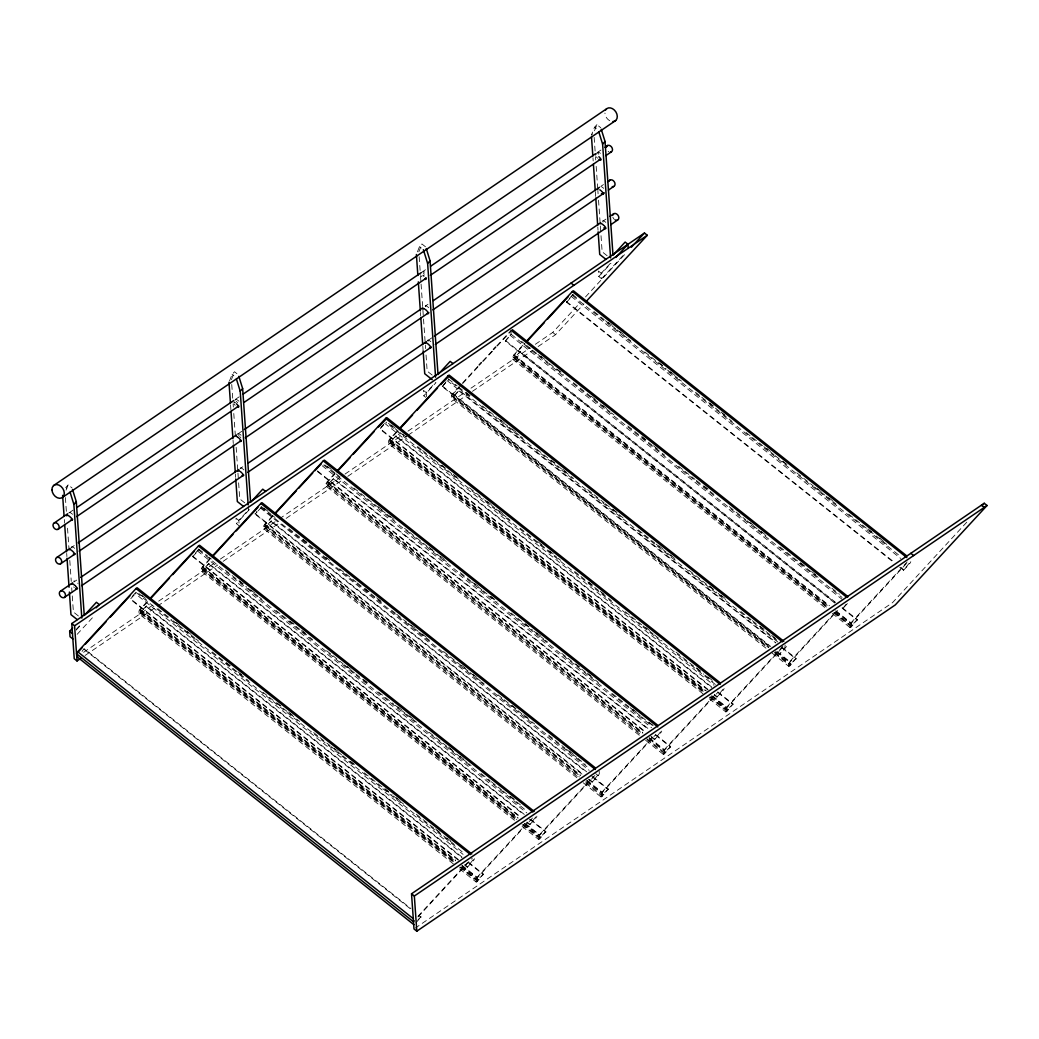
<?xml version="1.0" encoding="UTF-8"?>
<svg xmlns="http://www.w3.org/2000/svg" width="1039" height="1039" viewBox="0 0 1039 1039"><rect width="100%" height="100%" fill="white"/><g stroke="black" fill="none" stroke-linecap="round" stroke-linejoin="round"><path stroke-width="0.75" stroke-dasharray="5 3.75" d="M66.093 490.122L68.158 484.862L72.016 487.94M229.502 380.975L232.087 374.391L234.515 371.754L238.373 374.832M231.411 379.651L234.515 371.754M417.431 251.867L419.496 246.607L421.925 243.97L425.782 247.035M418.821 251.854L421.925 243.97M596.906 124.654L594.477 127.278L591.373 135.174L593.801 132.537L596.906 124.654L600.763 127.719M473.264 859.526L467.264 867.279L464.732 865.266M535.682 816.992L529.682 824.745L525.877 821.719M660.492 731.872L654.505 739.625L650.7 736.599M722.871 689.364L716.871 697.117L714.338 695.104M572.411 294.764L566.541 302.232L893.423 562.216M198.462 549.384L192.67 556.696L519.539 816.68M135.849 592.243L135.096 593.256M260.192 507.837L589.191 770.328M447.108 380.586L775.821 642.323M834.733 603.036L505.318 341.026L510.915 334.038L511.201 331.48M68.158 484.862L65.73 487.499L67.483 488.888M76.522 629.102L79.561 625.803M76.12 630.154L81.185 624.66M77.133 634.335L94.25 615.789M132.109 596.49L134.953 593.412L463.095 854.396M82.042 651.479L84.016 648.596L410.886 908.58M458.394 860.227L130.265 599.23L136.343 592.646A2.507 0.649 -51.5 0 0 136.616 592.282M453.342 863.877L139.135 613.971L138.94 611.231A2.507 0.649 -51.5 0 1 140.109 609.231L147.824 600.88M461.9 856.98L146.434 606.062L140.356 612.205L140.161 609.919L147.759 601.685M139.135 613.971A2.507 0.649 -51.5 0 0 140.395 613.335L146.434 606.062M192.67 556.696L198.748 550.112A2.507 0.649 -51.5 0 0 199.293 549.384M239.022 523.124L238.827 520.383L248.957 509.409M239.204 525.864L236.398 523.63L250.983 507.824M514.487 820.316L201.553 571.424L201.358 568.684A2.507 0.649 -51.5 0 1 202.527 566.684L210.229 558.333M524.305 814.433L208.839 563.515L202.761 569.658L202.566 567.359L211.255 557.956M581.957 774.133L255.087 514.149L256.932 511.409M201.553 571.424A2.507 0.649 -51.5 0 0 202.813 570.788L208.839 563.515M255.087 514.149L257.114 511.954M258.127 510.863L261.166 507.564A2.507 0.649 -51.5 0 0 261.919 506.474M595.503 154.954L597.932 152.317M576.892 777.743L263.958 528.851L263.763 526.111A2.507 0.649 -51.5 0 1 264.932 524.111L272.634 515.76M586.723 771.86L271.244 520.942L265.179 527.085L264.984 524.786L273.66 515.383M263.958 528.851A2.507 0.649 -51.5 0 0 265.218 528.215L271.244 520.942M639.271 735.248L326.337 486.343L326.142 483.603A2.507 0.649 -51.5 0 1 327.311 481.602L335.013 473.252M647.829 728.352L333.623 478.447L327.558 484.577L327.363 482.291L334.961 474.057M380.768 427.367L383.612 424.276M326.337 486.343A2.507 0.649 -51.5 0 0 327.597 485.707L333.623 478.447M708.014 690.065L379.871 429.081L383.923 424.678M426.522 396.703L426.237 392.586L435.354 382.716M425.678 397.327L423.808 395.833L435.964 382.664M702.935 693.74L388.742 443.835L388.547 441.094A2.507 0.649 -51.5 0 1 389.716 439.094L397.418 430.743M711.507 686.844L396.028 435.925L389.963 442.069L389.768 439.77L397.366 431.536M769.457 646.829L442.276 386.56L446.017 381.768M388.742 443.835A2.507 0.649 -51.5 0 0 390.002 443.198L396.028 435.925M442.276 386.56L447.341 381.079M765.99 648.206L451.783 398.301L451.601 395.56A2.507 0.649 -51.5 0 1 452.77 393.56L458.264 387.586M462.68 382.82L478.083 366.118M482.486 361.351L492.395 350.611M496.798 345.844L511.11 330.337M461.498 384.833L452.809 394.236L453.121 396.56L459.082 390.391L453.056 397.664A2.507 0.649 -51.5 0 1 451.783 398.301M462.589 383.651L478.862 366.014M483.213 361.312L492.98 350.727M497.317 346.013L510.448 331.792M505.318 341.026L511.396 334.441A2.507 0.649 -51.5 0 0 511.682 334.077M824.68 607.399L513.006 359.507L512.811 356.767A2.507 0.649 -51.5 0 1 513.98 354.767L523.89 344.026M835.772 602.516L520.305 351.598L514.227 357.741L514.032 355.455L524.89 343.688M513.006 359.507A2.507 0.649 -51.5 0 0 514.266 358.871L520.305 351.598M566.541 302.232L572.619 295.647A2.507 0.649 -51.5 0 0 573.281 294.738M601.217 273.27L598.412 271.036L598.789 276.517L601.594 278.751L601.217 273.27L610.335 263.399M598.789 276.517L610.945 263.348M601.594 278.751L624.062 254.412M535.319 344.312L552.735 332.441L580.048 302.856M585.502 296.933L627.011 251.97M538.124 346.545L555.54 334.675L583.944 303.895M418.016 916.229L467.55 862.552M418.016 916.956L472.29 858.149M417.977 919.957L421.029 916.645L418.496 914.632M416.016 922.814L421.029 916.645M467.264 867.279L473.342 860.695A2.507 0.649 -51.5 0 0 474.511 858.695M468.238 862.019L483.434 874.111L477.408 881.384A2.507 0.649 -51.5 0 1 476.148 882.02L475.953 879.28A2.507 0.649 -51.5 0 1 477.122 877.267L527.76 822.394M483.434 874.111L477.369 880.254L477.174 877.955L533.617 816.797M529.682 824.745L535.76 818.161A2.507 0.649 -51.5 0 0 536.929 816.16M530.643 819.472L545.852 831.564L539.825 838.837A2.507 0.649 -51.5 0 1 538.553 839.46L538.358 836.72A2.507 0.649 -51.5 0 1 539.527 834.72L593.477 776.276M545.852 831.564L539.773 837.694L539.579 835.408L596.022 774.25M588.295 779.172L592.087 782.198L597.685 775.211L597.957 772.639M592.087 782.198L598.165 775.614A2.507 0.649 -51.5 0 0 599.334 773.613L599.139 770.873M593.061 776.899L608.257 788.991L602.23 796.264A2.507 0.649 -51.5 0 1 600.971 796.887L600.776 794.147A2.507 0.649 -51.5 0 1 601.945 792.147L654.791 734.898M608.257 788.991L602.191 795.134L601.984 792.835L655.18 735.196M654.505 739.625L660.583 733.04A2.507 0.649 -51.5 0 0 661.739 731.04M655.427 734.391L670.636 746.483L664.609 753.756A2.507 0.649 -51.5 0 1 663.337 754.392L663.155 751.652A2.507 0.649 -51.5 0 1 664.324 749.639L716.066 693.584M670.636 746.483L664.557 752.626L664.363 750.327L717.559 692.701M716.871 697.117L722.949 690.532A2.507 0.649 -51.5 0 0 724.118 688.532M717.832 691.883L733.04 703.974L727.014 711.247A2.507 0.649 -51.5 0 1 725.741 711.871L725.56 709.13A2.507 0.649 -51.5 0 1 726.729 707.13L782.874 646.297M733.04 703.974L726.962 710.118L726.768 707.819L784.302 645.479M781.445 646.765L796.095 658.44L790.056 665.713A2.507 0.649 -51.5 0 1 788.796 666.35L788.601 663.609A2.507 0.649 -51.5 0 1 789.77 661.596L837.109 610.309M796.095 658.44L790.017 664.583L789.822 662.285L837.59 610.529M846.084 604.282L842.33 609.075L847.395 603.581M842.11 607.555L857.305 619.647L851.279 626.92A2.507 0.649 -51.5 0 1 850.019 627.556L849.824 624.816A2.507 0.649 -51.5 0 1 850.993 622.803L907.138 561.969M857.305 619.647L851.24 625.79L851.045 623.491L908.683 561.047M899.748 567.255L903.553 570.281L909.151 563.294L909.424 560.735M903.553 570.281L909.632 563.696A2.507 0.649 -51.5 0 0 910.8 561.696M966.764 522.201L892.501 602.672L415.34 928.048M69.042 512.863L73.068 510.123M235.178 399.534L239.204 396.794M422.756 271.595L425.432 269.763M596.918 152.785L600.945 150.045M71.574 547.384L74.25 545.553M237.71 434.055L241.736 431.315M425.289 306.115L427.964 304.284M600.802 186.384L603.477 184.565M76.704 580.087L74.029 581.918A3.714 0.974 42.7 0 1 74.925 581.126A3.714 0.974 42.7 0 1 78.042 583.502M240.165 468.589L242.84 466.758M427.743 340.649L431.756 337.896M603.256 220.917L605.932 219.099M83.614 652.323L153.317 604.802M158.681 601.139L214.969 562.761M220.333 559.099L277.971 519.799M279.309 518.89L339.623 477.758M344.987 474.096L402.625 434.796M407.976 431.146L465.615 391.846M470.979 388.183L529.955 347.974M85.081 655.466L156.123 607.036M157.46 606.114L217.774 564.995M223.138 561.333L280.777 522.033M286.141 518.383L342.428 479.992M347.792 476.33L406.769 436.12M408.106 435.211L467.082 394.989M472.446 391.339L532.76 350.208M609.737 120.719L608.218 119.654A7.429 5.507 55.7 0 1 604.932 113.056M594.477 127.278L596.23 128.68M607.14 255.75L602.139 251.776L600.906 234.061M608.309 322.337L612.114 325.35M619.712 331.402L623.517 334.428M658.986 362.637L662.791 365.663M670.389 371.715L674.194 374.728M709.663 402.95L713.468 405.976M721.066 412.015L724.871 415.042M766.678 448.29L770.483 451.316M783.146 461.394L786.952 464.42M817.355 488.603L821.161 491.629M828.758 497.668L832.564 500.694M868.033 528.903L871.838 531.929M879.436 537.981L883.241 540.994M572.541 294.479L578.879 299.518M594.074 311.609L604.217 319.674M605.477 320.687L615.62 328.74M616.88 329.753L627.024 337.818M628.283 338.818L630.816 340.831M644.751 351.922L666.298 369.053M667.558 370.053L677.701 378.118M678.961 379.131L681.493 381.144M695.429 392.223L700.507 396.262M701.767 397.262L732.17 421.457M746.106 432.536L751.184 436.562M752.444 437.575L762.587 445.64M763.847 446.64L773.99 454.705M775.25 455.718L786.653 464.784M796.796 472.849L813.264 485.94M814.524 486.953L824.667 495.006M825.927 496.019L836.07 504.084M848.733 514.162L886.748 544.384M572.619 295.647L900.761 556.644M571.242 296.414L900.644 558.411M566.502 301.557L894.631 562.541M900.969 567.58L903.501 569.593M552.735 332.441L555.54 334.675M419.496 246.607L421.25 247.996M540.761 356.091L544.553 359.104M557.229 369.183L561.021 372.209M591.438 396.391L595.23 399.418M602.841 405.47L606.633 408.483M642.115 436.705L645.907 439.731M653.518 445.77L657.31 448.796M704.195 486.083L707.988 489.096M749.807 522.357L753.6 525.383M761.197 531.423L765.003 534.449M800.485 562.657L804.277 565.684M811.888 571.736L815.68 574.749M521.461 341.337L525.253 344.364M526.526 345.364L536.656 353.429M537.929 354.442L548.06 362.494M549.332 363.507L563.268 374.585M573.398 382.651L598.737 402.807M600.01 403.807L610.14 411.873M611.413 412.886L613.945 414.899M627.881 425.977L664.622 455.199M678.558 466.29L683.623 470.316M684.896 471.329L695.026 479.395M696.299 480.395L715.3 495.512M729.235 506.603L745.703 519.695M746.976 520.708L757.106 528.76M758.379 529.773L765.977 535.825M779.912 546.904L819.187 578.139M831.862 588.217L839.46 594.269M511.396 334.441L842.071 597.451M510.019 335.207L841.967 599.217M505.279 340.35L834.681 602.347M842.161 608.244L857.357 620.335M513.98 354.767L829.46 605.672M835.785 610.711L850.993 622.803M514.032 355.455L828.239 605.36M835.837 611.4L851.045 623.491M515.214 357.117L828.148 606.023M835.746 612.062L852.214 625.166M514.188 357.637L827.161 606.646M834.72 612.581L851.24 625.79M512.811 356.767L827.018 606.672M834.629 612.724L849.824 624.816M514.266 358.871L827.213 607.776M833.538 612.815L851.279 626.92M832.278 613.439L850.019 627.556M466.303 392.547L470.096 395.573M500.512 419.756L504.305 422.782M511.915 428.821L515.708 431.847M551.189 460.069L554.982 463.095M562.593 469.134L566.385 472.161M613.27 509.448L617.062 512.461M658.882 545.722L662.674 548.748M670.285 554.787L674.077 557.813M709.559 586.022L713.351 589.048M720.962 595.1L724.754 598.113M760.236 626.335L764.029 629.361M771.639 635.4L775.432 638.427M448.264 378.806L457.134 385.859M458.407 386.872L471.07 396.95M482.473 406.015L496.408 417.107M497.681 418.107L507.811 426.172M509.084 427.172L519.214 435.237M520.487 436.25L523.02 438.263M536.955 449.342L569.892 475.55M571.164 476.55L573.697 478.563M587.632 489.655L592.698 493.681M593.97 494.694L604.101 502.759M605.373 503.759L624.374 518.877M638.31 529.955L643.375 533.994M644.648 534.994L654.778 543.059M656.051 544.072L666.181 552.125M667.454 553.138L675.051 559.19M688.987 570.268L716.858 592.438M718.131 593.451L725.729 599.49M740.937 611.581L751.067 619.647M752.34 620.647L777.679 640.803M777.756 641.972L448.354 379.975A2.507 0.649 -51.5 0 0 448.887 379.248M459.134 391.08L775.873 642.998M782.198 648.037L796.134 659.129M432.159 375.066L427.159 371.105L426.042 354.987M452.77 393.56L770.769 646.479M777.107 651.518L789.77 661.596M442.224 385.885L770.367 646.868M776.704 651.908L789.822 662.285M775.484 651.583L791.004 663.96M452.965 396.43L768.431 647.336M774.769 652.375L789.978 664.466M451.601 395.56L768.483 647.453M774.821 652.492L790.017 664.583M453.056 397.664L767.263 647.57M774.86 653.622L790.056 665.713M772.328 653.245L788.796 666.35M426.237 392.586L423.431 390.352L423.808 395.833M391.222 424.99L395.028 428.003M402.625 434.055L406.431 437.081M441.9 465.29L445.705 468.316M453.303 474.355L457.108 477.382M487.512 501.564L491.317 504.59M498.915 510.643L502.72 513.656M538.189 541.877L541.994 544.904M549.592 550.943L553.397 553.969M588.866 582.178L592.672 585.204M600.269 591.256L604.075 594.282M645.881 627.53L649.687 630.556M696.559 667.843L700.364 670.856M707.962 676.909L711.767 679.935M388.404 423.341L398.534 431.393M399.794 432.406L406.132 437.445M417.535 446.51L421.34 449.536M422.6 450.536L432.743 458.602M434.003 459.615L458.082 478.758M469.485 487.823L483.421 498.915M484.681 499.915L494.824 507.98M496.084 508.993L506.227 517.045M507.487 518.058L510.019 520.071M520.162 528.137L556.904 557.359M558.164 558.359L560.709 560.385M574.645 571.463L579.71 575.489M580.97 576.502L611.387 600.685M625.322 611.776L630.387 615.802M631.647 616.815L641.79 624.868M643.05 625.881L653.193 633.946M654.453 634.946L662.064 640.998M675.999 652.076L703.871 674.246M705.13 675.259L712.741 681.298M715.351 684.493L385.95 422.483A2.507 0.649 -51.5 0 0 386.222 422.12M384.56 423.25L713.975 685.246M396.08 436.614L711.546 687.532M717.884 692.571L733.092 704.663M707.962 689.376L379.819 428.393L379.871 429.081M714.3 694.416L716.832 696.429M389.716 439.094L706.455 691.013M712.78 696.052L726.729 707.13M389.768 439.77L705.234 690.688M711.572 695.727L726.768 707.819M390.937 441.445L705.143 691.351M711.481 696.39L727.949 709.494M389.911 441.965L704.117 691.87L388.547 441.094M710.455 696.909L726.923 710.001M710.351 697.039L726.962 710.118M390.002 443.198L702.935 692.104M709.273 697.143L727.014 711.247M709.273 698.779L725.741 711.871M232.087 374.391L233.84 375.793M327.584 466.485L331.376 469.511M378.261 506.785L382.066 509.811M389.664 515.864L393.469 518.877M428.938 547.098L432.743 550.125M440.341 556.164L444.147 559.19M474.55 583.373L478.343 586.399M491.018 596.477L494.824 599.49M525.227 623.686L529.033 626.699M536.631 632.751L540.423 635.777M575.905 663.986L579.71 667.012M587.308 673.051L591.113 676.077M632.92 709.338L636.712 712.351M649.388 722.43L653.193 725.456M324.752 464.836L334.896 472.888M336.155 473.901L342.493 478.94M353.896 488.005L385.573 513.201M386.833 514.214L394.43 520.253M404.574 528.319L408.379 531.345M409.639 532.345L446.38 561.567M460.316 572.658L470.459 580.71M471.719 581.723L481.862 589.788M483.122 590.788L497.058 601.88M510.993 612.958L532.539 630.089M533.799 631.102L543.942 639.167M545.202 640.167L547.735 642.18M561.67 653.271L566.736 657.297M568.008 658.31L598.412 682.493M612.348 693.571L617.426 697.611M618.686 698.611L628.816 706.676M630.089 707.689L640.219 715.741M641.492 716.754L652.895 725.819M323.571 464.991L651.713 725.988M322.194 465.758L651.596 727.755M333.675 479.122L647.881 729.027M655.479 735.08L670.687 747.171M317.44 470.901L644.31 730.872M650.648 735.911L654.453 738.937M317.492 471.576L644.362 731.56M327.311 481.602L642.777 732.508M649.115 737.547L664.324 749.639M327.363 482.291L642.829 733.196M649.167 738.235L664.363 750.327M328.532 483.953L642.738 733.859M649.076 738.898L665.544 752.002M326.142 483.603L640.492 733.482M646.674 738.547L664.557 752.626M327.597 485.707L640.531 734.612M646.868 739.651L664.609 753.756M645.609 740.275L663.337 754.392M263.906 508.045L267.711 511.071M303.18 539.28L306.986 542.306M314.583 548.358L318.389 551.371M325.986 557.423L329.792 560.45M365.26 588.658L369.066 591.685M376.663 597.737L380.469 600.75M410.873 624.933L414.678 627.959M422.276 634.011L426.081 637.037M461.55 665.246L465.355 668.272M472.953 674.311L476.758 677.337M512.227 705.559L516.032 708.572M523.63 714.624L527.435 717.65M569.242 750.898L573.047 753.924M261.075 506.396L271.218 514.461M272.478 515.461L275.01 517.487M288.946 528.565L321.895 554.761M323.155 555.774L329.493 560.813M339.623 568.878L344.701 572.905M345.961 573.918L356.104 581.97M357.364 582.983L381.443 602.126M391.573 610.192L395.378 613.205M396.638 614.218L406.781 622.283M408.041 623.283L418.185 631.348M419.444 632.361L429.588 640.414M443.523 651.505L468.862 671.662M470.122 672.662L480.265 680.727M481.525 681.74L484.057 683.753M497.993 694.831L503.071 698.87M504.331 699.87L534.734 724.053M548.67 735.144L553.748 739.171M555.008 740.184L565.151 748.236M566.411 749.249L576.554 757.314M577.814 758.314L585.412 764.366M261.166 507.564L589.295 768.561M595.633 773.6L598.165 775.614M271.296 521.63L585.502 771.535M591.84 776.575L608.309 789.679M244.749 502.863L239.749 498.889L238.515 481.174M255.036 513.461L583.178 774.458M589.503 779.497L592.048 781.51M264.932 524.111L580.398 775.016M586.736 780.055L601.945 792.147M264.984 524.786L580.45 775.704M586.788 780.744L601.984 792.835M266.153 526.461L580.359 776.367M586.697 781.406L603.165 794.51M263.763 526.111L579.385 776.99M585.671 781.925L602.191 795.134M265.218 528.215L578.152 777.12M585.762 783.159L602.23 796.264M583.23 782.783L600.971 796.887M238.827 520.383L236.022 518.149L236.398 523.63M239.502 580.827L243.308 583.853M250.906 589.892L254.711 592.918M290.18 621.14L293.985 624.153M301.583 630.205L305.388 633.232M347.195 666.48L351 669.506M363.663 679.584L367.468 682.61M397.872 706.793L401.677 709.806M409.275 715.858L413.08 718.884M448.549 747.093L452.355 750.119M459.952 756.158L463.758 759.184M510.63 796.471L514.435 799.498M198.67 548.943L207.54 555.995M208.8 557.008L211.333 559.021M225.268 570.112L246.814 587.243M248.074 588.243L258.217 596.308M259.477 597.321L262.01 599.334M275.945 610.413L281.024 614.452M282.283 615.452L312.687 639.634M326.636 650.726L331.701 654.752M332.961 655.765L343.104 663.817M344.364 664.83L354.507 672.895M355.767 673.895L367.17 682.974M378.573 692.039L393.781 704.13M395.041 705.143L405.184 713.196M406.444 714.209L416.587 722.274M429.25 732.339L467.264 762.574M468.524 763.587L471.057 765.6M481.2 773.665L490.07 780.718M491.33 781.718L501.473 789.783M502.733 790.796L521.734 805.9M198.748 550.112L526.89 811.108M197.371 550.878L526.773 812.875M208.891 564.203L523.098 814.108M529.422 819.148L545.904 832.252M192.618 556.021L520.76 817.005M527.098 822.044L529.63 824.057M202.527 566.684L517.993 817.589M525.591 823.641L539.527 834.72M202.566 567.359L518.045 818.277M524.37 823.317L539.579 835.408M203.748 569.034L516.682 817.94M524.292 823.979L540.761 837.083M202.722 569.554L516.967 819.563M523.266 824.498L539.773 837.694M201.358 568.684L516.825 819.589M523.162 824.628L538.358 836.72M202.813 570.788L515.747 819.693M522.085 824.732L539.825 838.837M522.085 826.369L538.553 839.46M141.616 595.139L145.421 598.165M175.825 622.348L179.63 625.374M187.228 631.426L191.033 634.439M226.502 662.661L230.307 665.687M237.905 671.726L241.71 674.753M277.179 702.961L280.985 705.988M288.582 712.04L292.388 715.066M334.194 748.314L338 751.34M350.663 761.418L354.468 764.431M384.872 788.627L388.677 791.64M396.275 797.692L400.08 800.718M435.549 828.927L439.354 831.953M446.952 837.992L450.757 841.019M138.784 593.49L146.395 599.542M157.798 608.607L171.734 619.699M172.993 620.699L183.137 628.764M184.397 629.777L194.54 637.829M195.8 638.842L198.332 640.855M212.268 651.947L245.217 678.142M246.477 679.142L249.009 681.168M262.945 692.247L268.023 696.273M269.283 697.286L299.687 721.469M313.635 732.56L318.7 736.586M319.96 737.599L330.103 745.651M331.363 746.664L341.506 754.73M342.766 755.73L354.169 764.808M364.312 772.86L392.184 795.03M393.443 796.043L403.587 804.095M416.249 814.173L456.796 846.421M136.343 592.646L463.212 852.629M146.473 606.75L461.952 857.669M468.277 862.708L483.486 874.799M458.355 859.539L130.213 598.555L130.265 599.23M464.693 864.578L467.225 866.591M140.109 609.231L455.589 860.136M461.913 865.175L477.122 877.267M140.161 609.919L455.627 860.824M461.965 865.864L477.174 877.955M141.343 611.581L455.537 861.487M461.874 866.526L478.343 879.63M140.317 612.101L454.511 862.006L138.94 611.231M460.848 867.046L477.317 880.137M460.745 867.188L477.369 880.254M140.395 613.335L453.342 862.24M459.667 867.279L477.408 881.384M459.68 868.916L476.148 882.02M78.393 615.971L73.405 611.997L72.159 594.269M84.068 649.284L410.937 909.268M418.535 915.32L421.081 917.333M785.146 645.05L784.874 647.622L779.276 654.609L785.354 648.024A2.507 0.649 -51.5 0 0 786.523 646.024M594.152 137.369L595.386 155.097M595.503 156.707L595.724 159.928M596.178 166.383L597.75 188.942M597.867 190.553L598.087 193.773M598.542 200.215L600.23 224.385M600.347 225.995L600.789 232.45M592.957 157.733L593.178 160.954M595.321 191.579L595.659 196.41M597.802 227.022L598.022 230.242M419.159 256.698L420.405 274.413M420.522 276.023L420.964 282.478M421.081 284.089L425.25 343.701M425.367 345.312L425.587 348.546M420.457 312.505L420.678 315.726M422.821 346.338L423.159 351.169M248.269 506.344L248.555 510.461M231.749 384.482L232.996 402.21M233.113 403.82L233.333 407.041M233.788 413.496L235.476 437.666M236.152 447.328L237.84 471.498M237.957 473.109L238.399 479.55M230.567 404.846L230.905 409.678M233.048 440.289L233.268 443.523M235.411 474.135L235.632 477.356M65.405 497.59L66.418 512.097M67.535 528.202L69.119 550.761M69.795 560.437L71.262 581.385M71.704 587.827L72.042 592.659M64.327 519.565L64.548 522.786M66.691 553.397L66.912 556.618M428.094 341.428A3.714 0.974 42.7 0 1 428.198 340.065A3.714 0.974 42.7 0 1 431.12 341.922M425.393 306.609A3.714 0.974 42.7 0 1 428.717 307.661M424.367 274.218A3.714 0.974 42.7 0 1 423.055 271.556A3.714 0.974 42.7 0 1 426.328 273.4M421.938 276.855A3.714 0.974 42.7 0 1 420.873 275.53M603.075 222.099A3.714 0.974 42.7 0 1 603.412 220.8A3.714 0.974 42.7 0 1 606.789 223.281M601.581 186.786A3.714 0.974 42.7 0 1 603.698 188.345M598.75 154.214A3.714 0.974 42.7 0 1 598.191 152.201A3.714 0.974 42.7 0 1 601.308 154.084M597.607 158.201A3.714 0.974 42.7 0 1 596.321 156.85M74.379 587.58A3.714 0.974 42.7 0 1 73.652 586.944M71.938 548.06A3.714 0.974 42.7 0 1 72.262 546.761A3.714 0.974 42.7 0 1 75.639 549.241M69.119 512.811A3.714 0.974 42.7 0 1 72.561 514.292M608.919 151.811A3.714 2.753 55.7 0 1 608.14 151.33M614.465 219.463A3.714 2.753 55.7 0 1 612.867 217.125M240.775 437.575A3.714 0.974 42.7 0 1 240.048 436.951M239.36 436.276A3.714 0.974 42.7 0 1 238.762 435.588M238.295 434.951A3.714 0.974 42.7 0 1 238.386 433.601A3.714 0.974 42.7 0 1 241.308 435.458M240.386 468.667A3.714 0.974 42.7 0 1 241.282 468.018A3.714 0.974 42.7 0 1 244.399 470.394M237.645 402.677A3.714 0.974 42.7 0 1 236.36 401.327M235.593 400.132A3.714 0.974 42.7 0 1 238.918 401.197M235.217 405.314A3.714 0.974 42.7 0 1 233.931 403.963"/><path stroke-width="1.5" d="M81.821 618.088L73.86 504.331L76.302 501.694L72.496 489.46M248.178 504.98L240.217 391.222L242.645 388.586L238.853 376.365M72.86 638.972L70.042 636.738L69.665 631.257L72.704 627.959M96.172 607.802L99.212 604.516L96.406 602.282L84.25 615.452L76.302 501.694M435.588 377.183L427.626 263.425L430.055 260.789L426.263 248.568M414.054 920.723A2.507 0.649 -51.5 0 0 413.548 921.814L76.535 653.765A2.507 0.649 -51.5 0 1 77.704 651.765L136.044 588.542A2.507 0.649 -51.5 0 1 137.317 587.905L471.784 853.941M77.743 652.44L82.094 647.739M85.341 644.206L105.978 621.867M110.316 617.153L129.849 595.983M150.019 598.49L198.462 546.007A2.507 0.649 -51.5 0 1 199.722 545.371L534.202 811.407M149.928 599.321L169.474 578.152M172.721 574.632L194.436 551.099M212.437 555.943L260.867 503.46A2.507 0.649 -51.5 0 1 262.14 502.824L595.347 767.847M212.346 556.774L232.97 534.423M236.217 530.903L257.932 507.37M610.568 257.867L602.607 144.109L605.036 141.473L601.243 129.252M274.841 513.37L323.285 460.887A2.507 0.649 -51.5 0 1 324.545 460.251L657.752 725.274M274.751 514.201L296.466 490.681M298.635 488.33L312.739 473.031M314.921 470.68L321.428 463.628M337.22 470.862L385.664 418.379A2.507 0.649 -51.5 0 1 386.924 417.743L720.131 682.766M337.13 471.693L350.156 457.589M353.416 454.056L374.04 431.704M378.378 427.003L385.742 419.522M399.625 428.354L448.069 375.871A2.507 0.649 -51.5 0 1 449.329 375.235L783.796 641.258M400.612 428.016L412.561 415.081M416.899 410.366L437.523 388.028M440.783 384.495L448.147 377.014M479.187 364.923L481.395 362.546M493.499 349.416L495.707 347.039M526.098 341.636L572.333 291.543A2.507 0.649 -51.5 0 1 573.593 290.907L906.8 555.93M527.059 341.337L544.423 322.519M547.683 318.986L568.307 296.635M615.802 257.464L627.959 244.295L625.153 242.061L612.997 255.23L605.036 141.473M631.374 247.23L644.479 233.035L647.284 235.269L586.126 301.531M982.063 505.629L984.245 503.266L987.05 505.499L895.306 604.906L416.808 931.191L414.003 928.957L411.535 893.787L984.245 503.266M53.599 485.538L606.581 108.809M62.652 497.291L615.646 120.563M54.301 522.916L67.704 513.773M77.081 507.383L233.84 400.457M243.217 394.054L421.405 272.504M430.795 266.114L595.581 153.694M604.958 147.304L607.646 145.473M57.885 529.396A3.714 2.753 55.7 0 0 57.379 523.539A3.714 2.753 55.7 0 0 53.015 525.526A3.714 2.753 55.7 0 0 57.885 529.396L72.626 519.344M76.639 516.604L238.749 406.028M244.113 402.366L426.328 278.075M430.341 275.335L600.503 159.266M605.867 155.616L611.218 151.954M56.833 557.436L70.236 548.293M78.276 542.813L236.373 434.977M244.412 429.484L422.6 307.934M433.328 300.622L599.451 187.306M607.49 181.825L610.179 179.994M60.418 563.917A3.714 2.753 55.7 0 0 59.911 558.06A3.714 2.753 55.7 0 0 55.548 560.047A3.714 2.753 55.7 0 0 60.418 563.917L75.159 553.865M79.172 551.125L241.282 440.536M245.308 437.796L428.86 312.596M432.873 309.856L604.373 192.877M608.399 190.124L613.75 186.475M60.626 591.061L72.691 582.827M80.73 577.346L238.827 469.511M248.204 463.108L426.393 341.558M434.432 336.078L600.568 222.749M609.945 216.346L613.971 213.605M64.21 597.542A3.714 2.753 55.7 0 0 63.704 591.685A3.714 2.753 55.7 0 0 59.34 593.672A3.714 2.753 55.7 0 0 64.21 597.542L77.6 588.399M81.626 585.658L243.736 475.07M247.763 472.329L431.315 347.13M435.328 344.39L605.49 228.32M610.841 224.658L617.543 220.086M81.068 658.219L77.042 660.96L74.237 658.726L71.782 623.556L644.479 233.035M77.042 660.96L74.587 625.79L647.284 235.269M416.808 931.191L414.34 896.021L987.05 505.499M612.257 186.617L613.036 186.656A3.714 2.753 55.7 0 0 614.231 181.669A3.714 2.753 55.7 0 0 609.153 180.994M981.413 505.188L984.232 507.422M605.958 259.373L599.711 254.412L598.139 231.853M571.06 283.102L573.866 285.335M910.813 553.332L913.632 555.566M572.333 291.543L906.813 557.566M512.383 329.701L848.123 596.737M511.11 330.337L846.863 597.373M452.978 363.611L450.173 361.377L438.016 374.547L430.055 260.789M448.069 375.871L782.536 641.894M432.224 379.69L424.73 373.728L423.159 351.169M385.664 418.379L720.131 684.402M323.285 460.887L657.752 726.91M265.568 491.408L262.763 489.174L250.607 502.344L242.645 388.586M260.867 503.46L595.347 769.483M243.568 506.487L237.321 501.525L235.749 478.966M198.462 546.007L532.942 812.03M136.044 588.542L470.524 854.565M77.211 619.595L70.964 614.633L69.392 592.074M71.782 623.556L74.587 625.79M411.535 893.787L414.34 896.021M69.665 631.257L72.47 633.491M77.704 651.765L413.444 918.801M598.802 131.888L602.607 144.109M423.354 249.672L427.626 263.425M236.411 378.988L240.217 391.222M70.068 492.096L73.86 504.331M627.959 244.295L628.244 248.412M591.49 136.784L592.84 156.123M593.399 164.175L595.204 189.955M595.776 198.02L597.685 225.411M416.392 254.49L417.86 275.439M418.314 281.881L420.34 310.895M420.795 317.337L422.704 344.727M228.983 382.287L230.45 403.236M231.009 411.288L232.931 438.679M233.385 445.134L235.295 472.524M62.626 495.395L64.093 516.344M64.665 524.396L66.574 551.787M67.028 558.229L69.055 587.243M605.646 109.939A7.429 5.507 55.7 0 1 615.867 111.913A7.429 5.507 55.7 0 1 612.932 121.563M427.574 311.648A3.714 0.974 42.7 0 1 427.146 313.349M422.964 309.245A3.714 0.974 42.7 0 1 423.6 308.492M424.172 308.739A3.714 0.974 42.7 0 1 424.834 309.141M425.561 309.674A3.714 0.974 42.7 0 1 426.977 310.973M430.743 347.104A3.714 0.974 42.7 0 1 429.536 347.61M425.367 343.506A3.714 0.974 42.7 0 1 425.574 342.688M426.561 343A3.714 0.974 42.7 0 1 430.432 346.558M425.639 278.023A3.714 0.974 42.7 0 1 424.743 279.088M423.159 275.413A3.714 0.974 42.7 0 1 423.899 276.036M601.269 190.981A3.714 0.974 42.7 0 1 603.438 193.955A3.714 0.974 42.7 0 1 601.451 193.631M597.828 189.488A3.714 0.974 42.7 0 1 597.893 189.215M599.815 189.825A3.714 0.974 42.7 0 1 600.542 190.358M604.347 225.918A3.714 0.974 42.7 0 1 605.828 228.385A3.714 0.974 42.7 0 1 603.854 227.892M600.217 223.749A3.714 0.974 42.7 0 1 603.659 225.242M600.152 158.071A3.714 0.974 42.7 0 1 599.061 159.357M598.88 156.72A3.714 0.974 42.7 0 1 599.555 157.396M70.405 549.631A3.714 0.974 42.7 0 1 74.276 553.19A3.714 0.974 42.7 0 1 73.379 554.242M75.613 586.139A3.714 0.974 42.7 0 1 75.769 588.503M71.6 584.399A3.714 0.974 42.7 0 1 74.925 585.464M71.405 518.292A3.714 0.974 42.7 0 1 70.977 519.981M66.808 515.876A3.714 0.974 42.7 0 1 67.016 515.058M68.003 515.37A3.714 0.974 42.7 0 1 68.678 515.773M69.392 516.305A3.714 0.974 42.7 0 1 70.821 517.604M606.386 147.226A3.714 2.753 55.7 0 1 611.4 146.772A3.714 2.753 55.7 0 1 610.503 152.136M612.711 215.372A3.714 2.753 55.7 0 1 617.724 214.904A3.714 2.753 55.7 0 1 616.828 220.281L616.049 220.229A3.714 2.753 55.7 0 1 615.244 219.956M239.567 438.77A3.714 0.974 42.7 0 1 239.736 441.146M236.191 436.289A3.714 0.974 42.7 0 1 237.424 436.938M238.152 437.471A3.714 0.974 42.7 0 1 238.879 438.094M242.555 473.706A3.714 0.974 42.7 0 1 242.126 475.407M237.957 471.303A3.714 0.974 42.7 0 1 239.827 471.199M240.541 471.732A3.714 0.974 42.7 0 1 241.957 473.031M236.489 403.82A3.714 0.974 42.7 0 1 238.619 406.613A3.714 0.974 42.7 0 1 237.334 406.872M234.359 402.275A3.714 0.974 42.7 0 1 235.035 402.664M77.704 656.129A2.507 0.649 -51.5 0 1 76.73 656.505L413.73 924.554A2.507 0.649 -51.5 0 0 414.003 924.593M51.95 489.785A7.429 5.507 55.7 0 0 61.418 498.019A7.429 5.507 55.7 0 0 61.015 486.447A7.429 5.507 55.7 0 0 51.95 489.785"/></g></svg>
